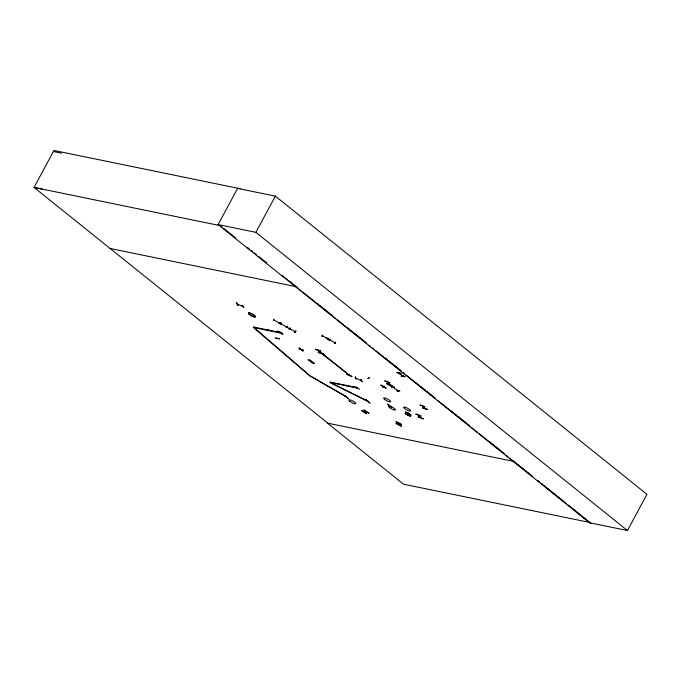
<?xml version="1.0" encoding="UTF-8"?>
<svg xmlns="http://www.w3.org/2000/svg" width="681" height="681" viewBox="0 0 681 681"><rect width="100%" height="100%" fill="white"/><g stroke="black" fill="none" stroke-linecap="round" stroke-linejoin="round"><path stroke-width="1.02" d="M368.098 401.432L330.591 382.918L329.834 381.973L356.521 387.455L357.295 388.076L330.6 382.594L368.217 401.484M396.095 421.76L401.722 424.595L396.095 421.667M398.981 424.706L398.768 423.114L398.785 424.629M286.131 327.544L287.05 326.344M286.352 327.697L287.271 326.48M287.144 326.088L287.263 326.514M294.847 332.345L295.86 330.889M295.673 331.136L294.754 332.337L295.988 331.272M328.787 338.5L327.552 339.538L328.472 338.346M334.729 343.42L335.648 342.194M334.967 343.582L335.665 342.254M361.858 381.615L361.092 379.581M242.113 305.224L243.841 307.693M242.334 305.318L243.602 307.54M397.193 390.962L399.798 390.775M399.602 390.63L396.912 390.809L399.798 390.792M401.211 376.108L404.991 376.763M405.059 376.712L401.203 376.116M303.181 349.974L299.155 349.098L303.334 350.17M320.691 352.4L324.769 355.644L320.845 352.435M422.612 407.876L427.634 409.587M427.745 409.392L422.705 408.004M318.257 352.358L323.313 354.146L318.248 352.366M384.118 386.374L382.458 387.166L384.135 386.016M387.166 383.778L392.333 385.727L387.08 383.658M423.352 418.909L418.1 416.781L423.224 418.772M408.345 413.639C409.051 411.554 406.897 417.632 408.14 413.554M410.558 416.568L404.965 413.554L410.737 416.202M275.618 338.048L279.644 338.857L275.55 337.955M354.248 386.825L359.738 389.268M363.773 410.039L369.076 413.299L363.858 410.022M285.569 326.429L290.991 329.595M386.34 383.539L391.558 386.731M218.099 224.577L237.592 188.382L275.371 196.137L646.95 494.329L627.456 530.525L589.686 522.77L218.099 224.577L255.877 232.34L627.456 530.525M255.877 232.34L275.371 196.137M236.758 302.662L238.103 305.335L236.298 302.824L237.848 305.182M242.606 305.743L242.615 306.305M242.436 305.59L242.198 306.203M254.192 327.629L280.887 333.111L280.121 332.49L253.426 327.008L310.068 375.946L346.561 396.861L309.514 375.563L253.358 327.416L254.439 327.178M281.559 322.981L280.172 324.309L281.134 323.092M280.121 332.49L280.359 332.039L281.134 332.66M280.563 332.771C280.615 331.238 280.47 333.775 279.976 332.566M322.913 335.188L321.687 336.312L322.649 335.095M310.213 360.121L311.838 361.432L309.744 361.007L308.093 359.687L310.519 360.368M320.717 351.158L315.507 349.302L320.836 350.945M322.93 353.533L322.104 353.848M323.33 353.703L323.305 354.163M323.203 354.248L349.608 375.427L322.428 354.086L323.449 353.788M356.521 387.455L356.767 387.004L357.534 387.625M357.074 387.387L357.031 388.025M401.015 373.511L396.802 372.592L401.16 373.273M403.101 375.742L402.514 376.048L402.82 375.64M402.743 376.091L403.024 375.563M399.126 373.205L403.016 376.338L402.999 375.554M589.686 522.77L571.657 507.873M386.033 388.17L380.722 384.986L385.965 388.213M277.482 331.213L282.981 334.345L277.559 331.153M361.645 410.558L366.863 413.844L361.637 410.6M274.034 319.185L273.379 320.479M279.338 322.973L273.822 320.002M280.155 322.556L278.938 323.637L279.857 322.436M281.338 323.203L280.478 324.386M289.851 327.893L288.889 329.11L290.115 328.08M295.231 331.715L289.8 328.71M328.804 340.194L330.013 339.189M329.953 339.112L329.093 340.296M264.798 329.366L268.944 330.208L264.926 329.383M346.493 374.15L352.051 376.516L346.51 374.133M369.298 377.717L367.766 378.61L369.425 377.768M389.873 382.773L384.688 380.858L390.009 382.841M420.918 415.946L415.716 414.039L421.045 416.031M299.138 347.965L303.113 351.192L299.189 347.94M344.62 395.542L348.561 398.768L344.629 395.601M370.004 403.178L365.876 399.704M420.007 405.042L425.021 406.863L420.024 405.025M281.738 332.779L277.669 331.962L281.908 332.898M355.184 376.942L356.24 379.164L355.244 376.925M391.898 387.455L394.265 387.14M366.421 411.775L364.378 412.294M366.029 399.738L369.774 402.914M366.199 411.63L364.182 412.158M422.399 405.97L424.944 408.728M318.053 350.332L320.555 353.081M387.285 381.939L389.506 384.561M418.338 415.121L420.552 417.606M322.104 353.856L322.641 354.086M346.569 397.117L346.731 397.261M367.587 401.441L367.927 401.526M389.209 405.791L389.396 405.723M425.157 408.804L422.705 406.097M367.97 401.305L368.54 401.526M389.532 405.85L388.996 405.638M329.57 339.768L335.026 342.849M389.694 384.629L387.591 382.075M394.469 387.268L391.635 387.353L394.239 387.166M53.382 151.531L61.426 153.148M42.103 189.046L34.05 187.428L53.952 150.475L240.248 188.739M327.476 423.156L327.91 423.241L34.05 187.428L219.308 225.479M109.684 248.386L296.422 286.735M514.215 461.514L327.416 423.114L403.544 484.2L589.848 522.472M237.328 304.101L242.794 306.459M281.015 323.892L286.437 326.871M327.978 338.874L322.547 335.971M355.737 378.049L361.253 380.602M418.33 415.155L418.594 415.248M398.087 390.681L393.218 387.48M362.096 381.752L360.785 379.487L361.875 381.641M318.248 350.392L320.708 353.09M407.476 412.797L409.341 413.784L407.459 412.814M325.85 337.291L327.612 338.202M402.846 376.295L398.998 373.197M220.355 225.692L222.006 227.02M223.657 228.348L235.362 237.66M247.637 247.586L249.289 248.914M250.948 250.242L252.685 251.587M254.251 252.898L256.737 254.89M258.388 256.218L266.714 262.866M282.368 275.456L284.045 276.792M285.671 278.112L287.348 279.44M288.982 280.768L298.082 288.072M317.125 303.351L318.785 304.679M320.436 306.007L322.096 307.335M323.747 308.672L332.856 315.975M347.761 327.936L349.421 329.272M351.073 330.6L352.732 331.928M354.392 333.256L366.812 343.224M385.855 358.512L387.515 359.84M389.166 361.168L390.826 362.496M392.486 363.824L400.76 370.473M416.5 383.097L418.151 384.425M420.637 386.416L422.297 387.744M423.948 389.081L425.608 390.409M427.259 391.737L435.542 398.385M451.273 411.009L452.933 412.337M454.593 413.665L456.244 414.993M457.904 416.321L469.498 425.625M489.367 441.577L491.027 442.905M492.678 444.233L494.338 445.561M495.998 446.889L503.446 452.874M513.772 461.42L531.929 476.01L509.635 458.1M537.709 480.658L539.352 481.978L537.752 480.667M541.003 483.306L563.289 501.216M564.941 502.544L566.583 503.863M568.235 505.191L591.031 523.51M295.988 286.65L297.64 287.978M299.3 289.306L300.951 290.634M302.611 291.962L328.285 312.562M334.073 317.218L335.733 318.546M337.393 319.874L362.232 339.81M368.855 345.131L370.515 346.459M372.166 347.787L373.826 349.115M375.478 350.443L397.014 367.723M399.5 369.715L401.152 371.043M402.811 372.371L404.463 373.707M406.123 375.035L431.797 395.635M437.594 400.283L439.245 401.611M440.905 402.939L465.744 422.875M468.23 424.876L469.881 426.204M471.541 427.532L474.027 429.524M475.678 430.852L477.338 432.18M478.998 433.508L500.526 450.788M503.012 452.78L504.664 454.116M506.323 455.444L507.975 456.772M541.063 483.323L542.714 484.642M544.366 485.97L565.868 503.225M568.346 505.217L569.997 506.545M396.078 423.412L401.688 426.349L396.087 423.395M387.566 404.122L391.66 407.408L387.574 404.165M405.484 412.005L411.052 415.07L405.484 412.005M312.783 362.181L310.664 361.747L312.315 363.075L314.409 363.492L312.783 362.181M384.646 399.406A3.95 0.928 28.3 0 0 390.519 401.884A3.95 0.928 28.3 0 0 386.246 398.462A3.95 0.928 28.3 0 0 384.646 399.406M249.391 314.443A3.958 0.928 28.3 0 0 255.273 316.929A3.958 0.928 28.3 0 0 251 313.498A3.958 0.928 28.3 0 0 249.391 314.443A3.95 0.928 28.3 0 0 255.264 316.937A3.95 0.928 28.3 0 0 251 313.507A3.95 0.928 28.3 0 0 249.391 314.452M349.796 401.237A3.95 0.928 28.3 0 0 355.669 403.714A3.95 0.928 28.3 0 0 351.405 400.292A3.95 0.928 28.3 0 0 349.796 401.237M389.481 407.57A3.95 0.928 28.3 0 0 395.355 410.047A3.95 0.928 28.3 0 0 391.081 406.625A3.95 0.928 28.3 0 0 389.481 407.57M404.616 408.523A3.95 0.928 28.3 0 0 410.49 411.009A3.95 0.928 28.3 0 0 406.216 407.578A3.95 0.928 28.3 0 0 404.616 408.523"/></g></svg>
